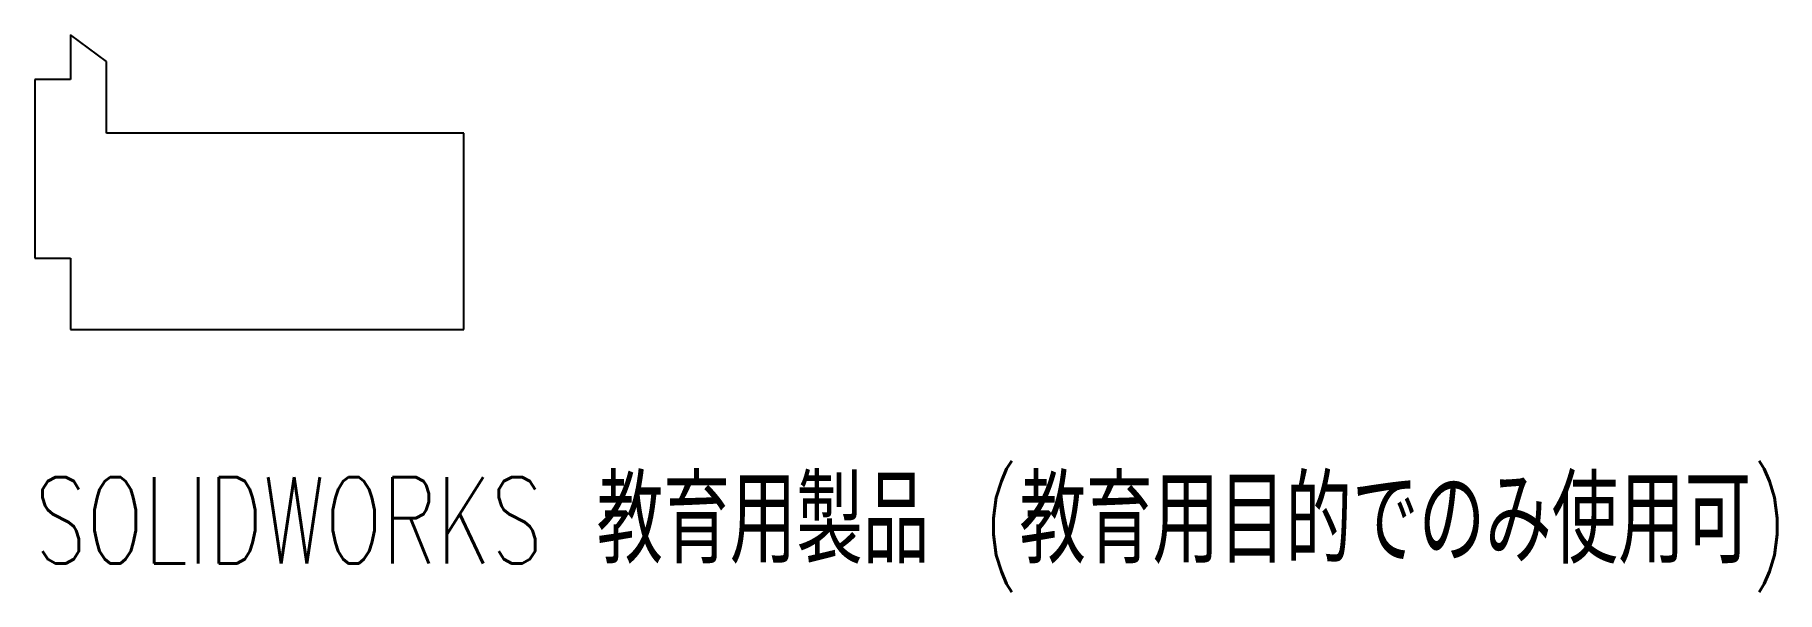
# Model space of a CAD drawing. Header units: millimetres. Extents: x 0 to 97.5, y -18.7 to 12.5.
import ezdxf

# ---------------------------------------------------------------- set-up
doc = ezdxf.new("R2010")
doc.units = ezdxf.units.MM
doc.styles.add('SLDTEXTSTYLE0', font='TXT', dxfattribs={"width": 0.7, "bigfont": 'bigfont'})

msp = doc.modelspace()

# ---------------------------------------------------------------- linework, layer by layer
at = {"color": 7, "linetype": 'Continuous', "lineweight": 25}
for p, q in [((4, 11), (2, 12.5)), ((2, 12.5), (2, 10)), ((4, 7), (4, 11)), ((2, 10), (0, 10)), ((0, 10), (0, 0)), ((24, 7), (4, 7)), ((24, -4), (24, 7)), ((0, 0), (2, 0)), ((2, 0), (2, -4)), ((2, -4), (24, -4))]:
    msp.add_line(p, q, dxfattribs=at)

# ---------------------------------------------------------------- texts
at = {"color": 7, "linetype": 'Continuous', "insert": (0, -12.27), "char_height": 4.83362, "attachment_point": 1, "style": 'SLDTEXTSTYLE0'}
msp.add_mtext('SOLIDWORKS 教育用製品 (教育用目的でのみ使用可)', dxfattribs=at)

doc.saveas('drawing.dxf')
